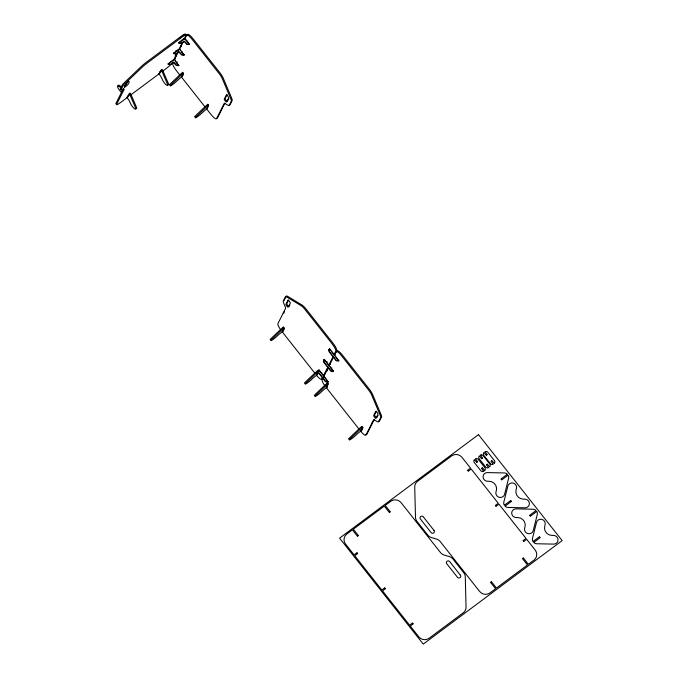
<?xml version="1.0" encoding="UTF-8"?>
<svg xmlns="http://www.w3.org/2000/svg" width="678" height="678" viewBox="0 0 678 678"><rect width="100%" height="100%" fill="white"/><g stroke="black" fill="none" stroke-linecap="round" stroke-linejoin="round"><path stroke-width="1.02" d="M323.728 360.476L323.957 362.484L330.584 370.883L331.822 371.629L333.415 371.442M329.016 349.907L329.245 351.924L335.873 360.315L337.119 361.06L338.703 360.874M318.304 371.307L318.974 369.993M318.558 370.663L318.474 372.773L325.287 381.451L326.533 382.197L328.118 382.011M323.592 360.738L323.855 360.094M328.889 350.17L329.33 349.17M173.382 60.579L173.788 59.766L170.932 61.783M181.89 52.02L182.043 51.74M123.413 88.513L115.913 103.488A7.424 0.848 -38.3 0 0 116.353 103.751M127.811 81.758L125.142 85.606M127.939 81.504L128.193 80.996M136.007 108.488A4.458 1.051 53.3 0 0 136.397 107.073L131.566 95.827A4.458 1.051 53.3 0 0 129.947 93.14L127.142 97.632L121.354 101.946A7.424 0.848 -38.3 0 1 116.616 104.378L124.116 89.411A7.424 0.848 -38.3 0 0 123.481 89.225L121.633 90.021A7.424 0.848 -38.3 0 1 120.998 89.843L123.032 85.775A7.424 0.848 -38.3 0 1 124.718 83.869L142.092 67.283A7.424 0.848 -38.3 0 1 147.067 63.139L181.212 37.697A7.424 0.848 -38.3 0 1 186.153 35.078L184.509 38.358L178.653 42.892L184.374 38.629L183.73 39.917M128.15 96.734L128.506 96.013M128.871 95.293L129.108 94.818M129.591 93.861L129.947 93.14M167.89 84.733A4.458 1.051 53.3 0 0 168.28 83.309L163.449 72.071A4.458 1.051 53.3 0 0 161.839 69.376L159.025 73.877L130.354 95.242M160.033 72.97L160.398 72.249M160.754 71.537L161 71.054M161.474 70.097L161.839 69.376M170.924 61.884L170.788 61.334M172.348 62.63L172.144 63.046A7.424 0.848 -38.3 0 1 165.703 68.902L162.084 71.597M177.789 51.765L173.924 59.495L168.068 64.029L170.542 62.181M178.433 50.477L179.085 49.197L173.356 53.46L179.212 48.926L182.441 42.485M173.254 61.91L172.636 63.139A7.424 1.754 53.3 0 0 176.212 70.427L180.212 75.495M177.399 63.808L178.806 65.588L174.416 59.588L178.28 51.867M183.577 41.299L179.704 49.019L184.094 55.02L183.535 54.308M186.916 35.739L187.535 34.51A7.424 1.754 53.3 0 1 192.942 38.612L219.918 72.775A7.424 1.754 53.3 0 1 223.231 78.097L231.749 98.378A7.424 1.754 53.3 0 1 232.139 100.581L230.105 104.641A7.424 1.754 53.3 0 1 229.181 104.793M182.102 73.58L182.704 72.385L183.407 73.275L181.492 77.106L205.366 107.344M182.501 76.199L182.746 75.724M183.102 75.004L183.289 74.41M206.934 106.209L207.18 105.726M207.298 105.488L207.9 104.285L208.604 105.183L206.68 109.014L211.256 114.802A7.424 1.754 53.3 0 0 216.553 118.667L224.045 103.692A7.424 1.754 53.3 0 1 225.486 103.81L227.783 105.192A7.424 1.754 53.3 0 0 229.215 105.31L231.249 101.242A7.424 1.754 53.3 0 0 230.859 99.047L222.333 78.767A7.424 1.754 53.3 0 0 219.028 73.436L192.052 39.273A7.424 1.754 53.3 0 0 186.645 35.171L185.001 38.451L189.391 44.451L187.425 41.968M208.409 106.675L208.087 106.768M227.088 94.589L225.181 98.403A1.856 0.441 53.3 0 0 226.105 100.285A1.856 0.441 53.3 0 0 227.461 101.293M224.935 103.031L217.443 118.006A7.424 1.754 53.3 0 1 216.824 118.243M227.715 100.785L228.096 100.022M228.478 99.268L228.859 98.505M284.429 299.786L284.175 300.295A7.424 1.754 53.3 0 0 284.09 300.642M284.684 299.278L285.192 298.261M285.446 297.752L285.701 297.244M285.955 296.735L286.209 296.227A7.424 1.754 53.3 0 1 287.642 296.345L301.981 305.015A7.424 1.754 53.3 0 1 305.99 308.948L332.957 343.11A7.424 1.754 53.3 0 1 336.686 350.585L336.068 351.814M288.599 300.083L286.819 303.642A1.856 0.441 53.3 0 0 287.743 305.524A1.856 0.441 53.3 0 0 289.099 306.541L289.226 306.286M283.506 313.558L284.446 311.685M289.608 305.524L289.862 305.015M282.692 328.533L283.412 327.093L284.107 327.974L282.201 331.805L315.194 373.595M283.438 330.432L283.802 329.72M284.04 329.228L284.404 328.508M317.389 371.298L317.745 370.578L318.44 371.459L316.533 375.29A7.424 1.754 53.3 0 0 321.796 379.214L322.83 377.163M318.609 370.569L319.05 369.934L323.576 375.663L324.457 375.002L328.322 367.281M317.414 374.637L317.651 374.154M318.135 373.197L318.372 372.722M322.872 375.205L321.152 373.036L321.736 372.442M323.576 375.663L327.449 367.934M324.77 360.34L324.338 359.365L328.872 365.095L333.381 356.077M330.339 350.128L329.635 348.797L334.161 354.526L335.805 351.246A7.424 1.754 53.3 0 0 332.076 343.771L305.108 309.609A7.424 1.754 53.3 0 0 301.1 305.668L286.769 296.998A7.424 1.754 53.3 0 0 285.328 296.888L283.294 300.947A7.424 1.754 53.3 0 0 283.684 303.151L285.048 306.397A7.424 1.754 53.3 0 1 285.438 308.6L277.938 323.567A7.424 1.754 53.3 0 0 280.692 329.839M323.059 377.451L322.033 379.502A7.424 1.754 53.3 0 0 324.83 385.74M328.322 366.942L323.813 375.959L328.194 381.951L327.915 381.595M332.652 370.324L333.491 371.383L329.101 365.391L332.974 357.662M335.974 357.255L338.78 360.815L334.398 354.823L336.042 351.535A7.424 1.754 53.3 0 1 341.449 355.636L368.425 389.799A7.424 1.754 53.3 0 1 371.73 395.13L380.256 415.411A7.424 1.754 53.3 0 1 380.646 417.614L378.612 421.674A7.424 1.754 53.3 0 1 377.18 421.563L374.883 420.174A7.424 1.754 53.3 0 0 373.442 420.063L365.951 435.039A7.424 1.754 53.3 0 1 360.654 431.166L362.561 427.335L361.866 426.454A4.458 0.508 -38.3 0 0 359.374 428.555L349.704 437.734A4.458 0.508 -38.3 0 0 349.577 438.742M322.889 378.146L322.677 378.553A7.424 1.754 53.3 0 1 322.025 378.731M332.974 358.001L329.745 364.433L328.872 365.095M334.161 354.526L335.246 353.458M335.449 353.052L335.864 352.229M323.118 378.443L322.914 378.849A7.424 1.754 53.3 0 0 322.855 379.282M326.626 371.442L327.915 368.866M330.627 363.442L329.101 365.391M336.305 352.111L336.915 350.882A7.424 1.754 53.3 0 1 342.331 354.984L369.307 389.147A7.424 1.754 53.3 0 1 372.612 394.477L381.138 414.758A7.424 1.754 53.3 0 1 381.528 416.962L379.494 421.021A7.424 1.754 53.3 0 1 378.561 421.165M331.898 367.9L331.322 368.569M326.932 384.172L327.169 383.689M327.288 383.451L327.533 382.968L328.228 383.85L326.321 387.68L359.442 429.64M361.382 427.411L361.866 426.454M361.772 430.038L360.654 431.166M362.01 429.555L362.366 428.835M362.73 428.106L363.094 427.386M376.341 411.224L374.561 414.775A1.856 0.441 53.3 0 0 375.222 416.309A1.856 0.441 53.3 0 0 376.621 417.707M376.976 417.419L377.358 416.656M377.739 415.894L377.993 415.385M329.008 349.789L329.559 348.856M323.72 360.357L324.033 359.738M323.906 360.001L324.262 359.425M183.272 74.597L182.831 74.911M207.748 107.031L207.129 106.446M317.635 373.273L316.982 372.731M327.355 385.714L327.779 385.384M318.304 372.773L317.66 373.247M361.645 429.233L362.391 428.674M179.212 38.375L180.619 37.332M182.026 36.281L183.424 35.239M187.73 41.011L187.204 41.612M174.416 59.588L175.305 58.927M128.473 95.437L127.795 95.344M160.364 71.682L159.686 71.58M177.28 62.045L176.712 62.495M283.735 329.457L283.09 329.762M282.201 331.805L283.082 331.152M334.398 354.823L335.271 354.162M327.16 361.772L326.44 362.374M326.313 387.689L327.194 387.028M357.628 536.103L358.17 535.705M389.511 512.348L390.053 511.941M482.541 458.048L480.38 455.15M476.914 462.243L477.456 461.837M481.829 458.582L482.372 458.175M486.44 455.141L486.982 454.735M356.967 552.706L354.077 554.867L345.458 543.951A7.424 7.17 26.6 0 1 346.636 534.171L352.416 529.865L357.45 536.239M467.6 470.278L470.498 468.117L461.879 457.201A7.424 7.17 26.6 0 0 451.667 455.913L417.521 481.346A7.424 7.17 26.6 0 0 414.724 487.118L415.495 517.195A7.424 7.17 26.6 0 0 417.08 521.535L427.742 535.044A7.424 7.17 26.6 0 0 431.649 537.654L436.395 539.018A7.424 7.17 26.6 0 1 440.302 541.629L479.617 591.428A7.424 7.17 26.6 0 0 489.787 593.038L495.576 588.733L490.541 582.36M357.67 553.604L354.78 555.757L381.824 590.013L384.714 587.86M468.312 471.168L471.202 469.015L498.245 503.262L495.355 505.424M481.711 468.32L482.253 467.922M486.626 464.659L487.168 464.252M491.236 461.226L491.787 460.82M483.702 471.346L481.533 468.456M501.025 478.999L507.39 474.253A4.458 4.297 26.6 0 0 504.263 472.939L487.448 472.591A4.458 4.297 26.6 0 0 483.058 476.829A4.458 4.297 26.6 0 0 487.516 481.253L489.16 481.287A7.424 7.17 26.6 0 1 496.381 490.431L495.982 491.982A4.458 4.297 26.6 0 0 499.228 497.313A4.458 4.297 26.6 0 0 504.585 494.287L508.593 478.422A4.458 4.297 26.6 0 0 508.093 475.151L501.728 479.897M385.418 588.75L382.528 590.902L409.571 625.158L412.461 623.006M496.059 506.313L498.949 504.161L525.992 538.417L523.102 540.569M510.72 500.517L504.347 505.263A4.458 4.297 26.6 0 1 503.847 501.991L507.864 486.126A4.458 4.297 26.6 0 1 513.212 483.1A4.458 4.297 26.6 0 1 516.458 488.431L516.06 489.982A7.424 7.17 26.6 0 0 523.28 499.127L524.925 499.161A4.458 4.297 26.6 0 1 529.382 503.585A4.458 4.297 26.6 0 1 524.992 507.822L508.178 507.475A4.458 4.297 26.6 0 1 505.051 506.161L511.424 501.415M529.671 515.288L536.035 510.542A4.458 4.297 26.6 0 0 532.916 509.22L516.094 508.873A4.458 4.297 26.6 0 0 511.704 513.119A4.458 4.297 26.6 0 0 516.161 517.534L517.814 517.568A7.424 7.17 26.6 0 1 525.026 526.713L524.636 528.264A4.458 4.297 26.6 0 0 527.874 533.594A4.458 4.297 26.6 0 0 533.23 530.569L537.247 514.704A4.458 4.297 26.6 0 0 536.747 511.432L530.374 516.178M413.173 623.896L410.275 626.048L418.894 636.964A7.424 7.17 26.6 0 0 429.106 638.261L463.252 612.819A7.424 7.17 26.6 0 0 466.049 607.056L465.278 576.97A7.424 7.17 26.6 0 0 463.693 572.639L453.031 559.121A7.424 7.17 26.6 0 0 449.124 556.511L444.37 555.146A7.424 7.17 26.6 0 1 440.471 552.536L401.156 502.737A7.424 7.17 26.6 0 0 390.986 501.127L385.197 505.441L390.231 511.805M523.806 541.459L526.696 539.307L535.315 550.222A7.424 7.17 26.6 0 1 534.137 559.994L528.357 564.308L523.323 557.935M539.366 536.807L532.993 541.553A4.458 4.297 26.6 0 1 532.493 538.273L536.51 522.407A4.458 4.297 26.6 0 1 541.866 519.39A4.458 4.297 26.6 0 1 545.104 524.713L544.714 526.272A7.424 7.17 26.6 0 0 551.926 535.408L553.57 535.442A4.458 4.297 26.6 0 1 558.028 539.866A4.458 4.297 26.6 0 1 553.638 544.103L536.823 543.764A4.458 4.297 26.6 0 1 533.696 542.442L540.069 537.696M490.719 582.233L491.262 581.826M522.602 558.469L523.145 558.062M124.871 85.809L124.354 86.174M189.45 44.24L187.136 44.146L184.391 41.205L181.094 43.256L178.839 42.697M189.315 44.502L187.001 44.409L184.255 41.477L180.958 43.519L178.704 42.968M184.153 54.808L181.848 54.715L179.094 51.774L175.805 53.825L173.551 53.265M184.018 55.071L181.712 54.977L178.958 52.045L175.67 54.087L173.415 53.537M178.865 65.376L176.551 65.283L173.805 62.342L170.509 64.393L168.254 63.834M178.729 65.639L176.424 65.546L173.67 62.613L170.373 64.656L168.127 64.105M338.839 360.611L336.237 360.298L329.381 351.653L328.957 350.297M333.542 371.18L330.949 370.866L324.084 362.221L323.669 360.865M328.254 381.748L325.66 381.434L318.796 372.79L318.38 371.434M481.566 454.921L482.16 455.014A2.009 1.932 26.6 0 1 483.211 455.709L489.838 464.108A1.983 1.907 26.6 0 1 490.245 465.083L490.143 466.049A2.788 2.695 26.6 0 1 489.66 466.905L487.346 464.125M482.516 471.583L481.922 471.481A2.009 1.932 26.6 0 1 480.872 470.795L474.244 462.396A1.983 1.907 26.6 0 1 473.837 461.421L473.939 460.455A2.788 2.695 26.6 0 1 474.422 459.591L476.736 462.371M121.252 86.615L119.26 85.369A4.458 1.051 53.3 0 0 118.345 85.809M121.362 87.903L118.37 86.038A4.458 1.051 53.3 0 0 117.964 87.809A4.458 1.051 53.3 0 0 121.65 92.513M181.492 40.612L181.373 40.197M176.195 51.181L175.924 50.562M182.441 75.148L182.043 74.673M186.221 35.027L186.789 35.748M184.865 38.722L186.577 40.892M181.357 46.138L180.924 45.596A1.483 1.432 26.6 0 0 180.721 45.375M179.568 49.291L180.424 50.375M181.28 51.46L183.255 53.952M175.916 56.528L175.636 56.164A1.483 1.432 26.6 0 0 175.204 55.774M494.448 460.667L487.821 452.277A2.009 1.932 26.6 0 0 486.779 451.582L486.177 451.48A2.746 2.653 26.6 0 0 484.99 451.718L487.16 454.607M491.957 460.693L494.27 463.472A2.788 2.695 26.6 0 0 494.762 462.608L494.855 461.642A1.983 1.907 26.6 0 0 494.457 460.667M175.136 60.944L177.119 63.461M486.27 455.269L483.956 452.489A2.788 2.695 26.6 0 0 483.465 453.353L483.372 454.319A1.983 1.907 26.6 0 0 483.77 455.294L490.397 463.684A2.009 1.932 26.6 0 0 491.448 464.379L492.05 464.481A2.746 2.653 26.6 0 0 493.228 464.244L491.067 461.354M501.161 479.176L501.584 479.719M529.806 515.458L530.238 516M481.651 458.709L479.338 455.93A2.788 2.695 26.6 0 0 478.854 456.786L478.753 457.752A1.983 1.907 26.6 0 0 479.16 458.726L485.787 467.125A2.009 1.932 26.6 0 0 486.838 467.82L487.431 467.913A2.746 2.653 26.6 0 0 488.618 467.676L486.457 464.786M510.856 500.695L511.28 501.237M539.502 536.976L539.934 537.518M477.626 461.71L475.464 458.82A2.746 2.653 26.6 0 1 476.651 458.582L477.244 458.675A2.009 1.932 26.6 0 1 478.295 459.37L484.923 467.769A1.983 1.907 26.6 0 1 485.321 468.744L485.228 469.71A2.788 2.695 26.6 0 1 484.745 470.566L482.431 467.786M467.744 470.447L468.167 470.99M495.491 505.593L495.923 506.135M523.238 540.739L523.67 541.281M522.433 558.596L527.459 564.969L496.465 588.072L491.44 581.699M331.178 351.196L333.746 354.433M334.262 355.086L335.118 356.17M325.05 360.696L328.449 365.001M329.822 366.739L332.364 369.968M318.914 370.196L320.872 372.68M323.677 376.222L326.237 379.468M326.516 379.824L327.635 381.248M389.333 512.475L384.307 506.102L353.314 529.204L358.34 535.569M357.103 552.884L357.535 553.426M384.85 588.029L385.282 588.572M412.605 623.175L413.029 623.718M480.27 455.235A2.788 2.695 26.6 0 1 481.473 454.989M483.812 471.261A2.788 2.695 26.6 0 1 482.609 471.507M207.129 108.683A7.424 0.848 -38.3 0 0 202.222 112.76L201.273 113.65A4.458 0.508 -38.3 0 1 196.315 117.463A4.458 0.508 -38.3 0 1 196.434 116.455L206.104 107.285A4.458 0.508 -38.3 0 1 208.604 105.183M195.603 116.574A4.458 0.508 -38.3 0 1 195.73 115.565L205.4 106.395A4.458 0.508 -38.3 0 1 207.9 104.285M182.704 72.385A4.458 0.508 -38.3 0 0 180.212 74.487L170.542 83.657A4.458 0.508 -38.3 0 0 169.703 85.021M183.407 73.275A4.458 0.508 -38.3 0 0 180.916 75.377L171.246 84.547A4.458 0.508 -38.3 0 0 171.119 85.564A4.458 0.508 -38.3 0 0 176.085 81.75L177.034 80.852A7.424 0.848 -38.3 0 1 181.933 76.775M158.669 73.427A7.424 1.754 53.3 0 1 161.949 78.673L162.415 79.775A4.458 1.051 53.3 0 0 166.178 84.835A4.458 1.051 53.3 0 0 167.39 83.979L162.559 72.732A4.458 1.051 53.3 0 0 160.94 70.046M185.45 34.18A7.424 0.848 -38.3 0 0 180.509 36.807L146.363 62.249A7.424 0.848 -38.3 0 0 141.388 66.393L124.006 82.979A7.424 0.848 -38.3 0 0 122.328 84.886L120.294 88.945A7.424 0.848 -38.3 0 0 120.93 89.132M129.057 93.801A4.458 1.051 53.3 0 1 130.676 96.496L135.507 107.734A4.458 1.051 53.3 0 1 134.286 108.59A4.458 1.051 53.3 0 1 130.532 103.531L130.057 102.429A7.424 1.754 53.3 0 0 126.786 97.191M184.128 34.714A1.483 1.432 26.6 0 1 184.619 34.476M185.509 34.51A1.483 1.432 26.6 0 1 186.204 35.01M183.992 34.976A1.483 1.432 26.6 0 1 184.78 34.697M185.382 34.781A1.483 1.432 26.6 0 1 185.653 34.909M175.297 56.215A1.483 1.432 26.6 0 1 175.483 56.41M362.561 427.335A4.458 0.508 -38.3 0 0 360.069 429.437L350.399 438.607A4.458 0.508 -38.3 0 0 350.272 439.624A4.458 0.508 -38.3 0 0 355.238 435.81L356.179 434.912A7.424 0.848 -38.3 0 1 361.721 430.369M372.4 422.699A4.458 0.508 -38.3 0 1 371.747 423.436M327.533 382.968A4.458 0.508 -38.3 0 0 325.042 385.079L315.363 394.249A4.458 0.508 -38.3 0 0 314.846 395.469M328.228 383.85A4.458 0.508 -38.3 0 0 325.737 385.952L316.058 395.121A4.458 0.508 -38.3 0 0 315.94 396.138A4.458 0.508 -38.3 0 0 320.897 392.325L321.847 391.426A7.424 0.848 -38.3 0 1 327.389 386.884M365.645 434.412A7.424 1.754 53.3 0 0 366.823 434.378L374.324 419.402A7.424 1.754 53.3 0 1 374.409 419.284M283.268 331.008A7.424 0.848 -38.3 0 0 277.734 335.551L276.785 336.449A4.458 0.508 -38.3 0 1 271.819 340.263A4.458 0.508 -38.3 0 1 271.946 339.246L281.616 330.076A4.458 0.508 -38.3 0 1 284.107 327.974M271.607 339.085A4.458 0.508 -38.3 0 1 271.124 339.381M270.725 339.593A4.458 0.508 -38.3 0 1 271.251 338.364L280.921 329.194A4.458 0.508 -38.3 0 1 283.412 327.093M316.965 374.959A7.424 0.848 -38.3 0 0 312.066 379.036L311.117 379.934A4.458 0.508 -38.3 0 1 306.151 383.748A4.458 0.508 -38.3 0 1 306.278 382.731L315.948 373.561A4.458 0.508 -38.3 0 1 318.44 371.459M304.744 383.214A4.458 0.508 -38.3 0 1 305.583 381.858L315.253 372.68A4.458 0.508 -38.3 0 1 317.745 370.578M124.337 87.377C131.507 83.708 129.956 75.555 124.337 87.377M226.325 95.005L224.282 99.064A1.856 0.441 53.3 0 0 225.215 100.946A1.856 0.441 53.3 0 0 226.571 101.963L228.605 97.895A1.856 0.441 53.3 0 0 227.681 96.013A1.856 0.441 53.3 0 0 226.325 95.005M287.972 300.235L285.938 304.295A1.856 0.441 53.3 0 0 286.862 306.176A1.856 0.441 53.3 0 0 288.226 307.193L290.26 303.125A1.856 0.441 53.3 0 0 289.337 301.244A1.856 0.441 53.3 0 0 287.972 300.235M375.722 411.368L373.68 415.436A1.856 0.441 53.3 0 0 374.612 417.317A1.856 0.441 53.3 0 0 375.968 418.326L378.002 414.266A1.856 0.441 53.3 0 0 377.078 412.385A1.856 0.441 53.3 0 0 375.722 411.368M478.482 434.649L339.593 538.137L423.258 644.1L562.147 540.612L478.482 434.649M433.988 530.391L423.318 516.882A1.856 1.788 26.6 0 0 420.733 516.517A1.856 1.788 26.6 0 0 420.428 519.043L431.089 532.552A1.856 1.788 26.6 0 0 433.683 532.916A1.856 1.788 26.6 0 0 433.988 530.391M460.345 575.13L449.684 561.621A1.856 1.788 26.6 0 0 447.09 561.248A1.856 1.788 26.6 0 0 446.785 563.774L457.455 577.283A1.856 1.788 26.6 0 0 460.04 577.656A1.856 1.788 26.6 0 0 460.345 575.13"/></g></svg>
